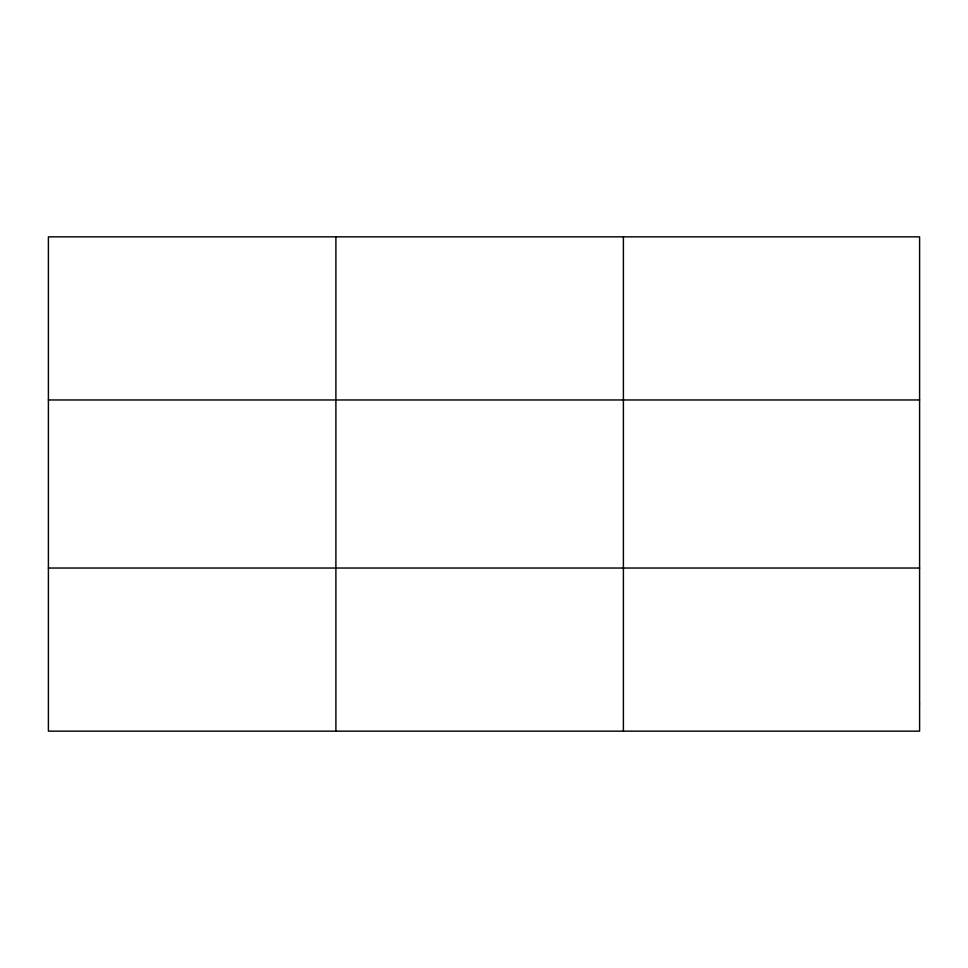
<?xml version="1.0" encoding="UTF-8"?>
<svg xmlns="http://www.w3.org/2000/svg" width="968" height="968" viewBox="0 0 968 968"><rect width="100%" height="100%" fill="white"/><g stroke="black" fill="none" stroke-linecap="round" stroke-linejoin="round"><path stroke-width="1.45" d="M335.896 236.845L335.896 731.155M623.392 236.845L623.392 731.155M48.4 399.966L919.6 399.966M48.4 568.034L919.6 568.034M919.6 703.966L919.6 731.155L48.4 731.155L48.4 236.845L919.6 236.845L919.6 703.966"/></g></svg>
